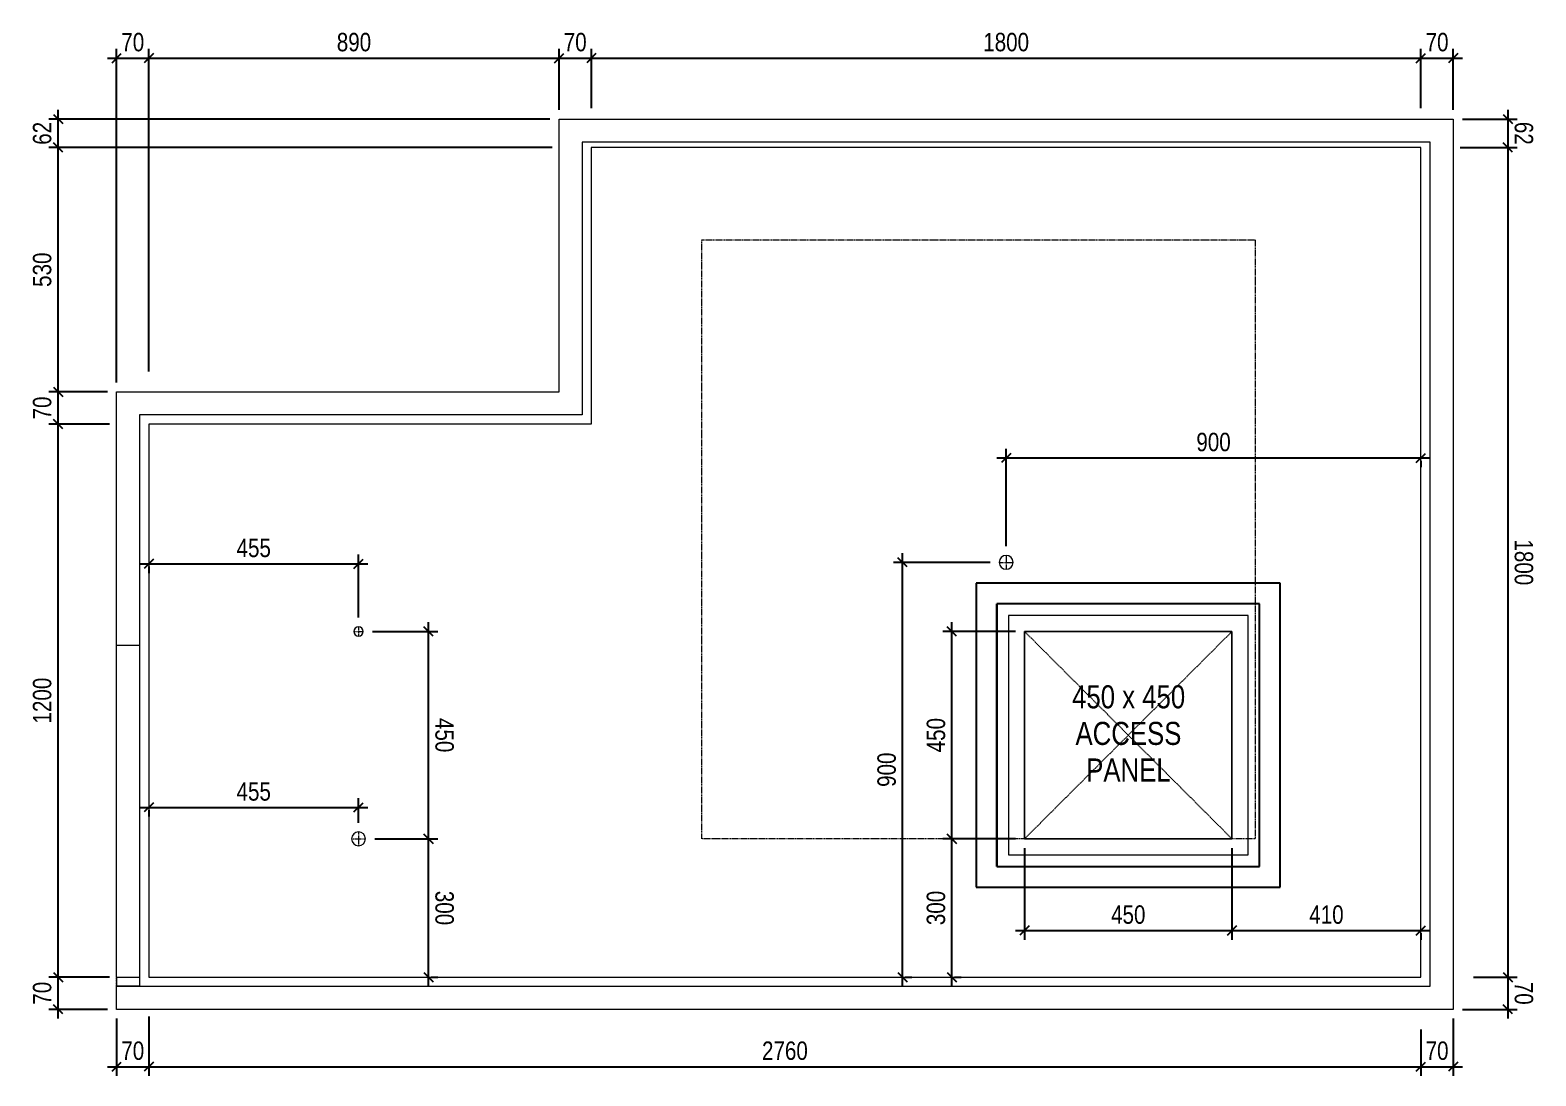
# Model space of a CAD drawing. Header units: millimetres. Extents: x -3813 to 49427, y -492 to 6205.
# Drawn here: x 15339 to 18606, y 156 to 2425 of the extents above; entities that cross this region are included whole.
import ezdxf

# ---------------------------------------------------------------- set-up
doc = ezdxf.new("R2010")
doc.units = ezdxf.units.MM
doc.linetypes.add('Hidden2', pattern=[3, 2, -1])
doc.linetypes.add('Overhead', pattern=[4, 2.5, -1.5])
for name, color, linetype, lineweight in [('A-_ANOT----_D', 7, 'Continuous', 9), ('A-_ANOTTEXT_T', 7, 'Continuous', 9), ('A-_DETA----_E', 8, 'Continuous', 18), ('A-_GENM----_M', 7, 'Continuous', 18), ('A-_WALL----_E', 1, 'Continuous', 18), ('A-_WIND----_E', 7, 'Continuous', 18)]:
    doc.layers.add(name, color=color, linetype=linetype, lineweight=lineweight)
doc.styles.add('Arial', font='arial.ttf', dxfattribs={"width": 0.8, "height": 50})
doc.styles.add('Arial_1', font='arial.ttf', dxfattribs={"width": 0.8, "height": 40})
doc.dimstyles.new('BSS_Diagonal_2_0mm_Arial_Left', dxfattribs={"dimscale": 304.8, "dimtxt": 40.810376, "dimasz": 0.065617, "dimexe": 0.065617, "dimexo": 0.065617, "dimgap": 0.045932, "dimtad": 1, "dimdec": 0, "dimzin": 0, "dimdsep": 46, "dimtxsty": 'Arial_1', "dimblk1": 'OBLIQUE', "dimblk2": 'OBLIQUE', "dimsah": 1, "dimcen": 0.09, "dimdle": 0.065617, "dimazin": 0, "dimtfac": 1, "dimtdec": 4, "dimtix": 1, "dimtmove": 0, "dimatfit": 3, "dimfxl": 1, "dimtvp": 1, "dimtolj": 1, "dimtzin": 0, "dimarcsym": 2})
doc.dimstyles.new('BSS_Diagonal_2_0mm_Arial_Right', dxfattribs={"dimscale": 304.8, "dimtxt": 40.810376, "dimasz": 0.065617, "dimexe": 0.065617, "dimexo": 0.065617, "dimgap": 0.045932, "dimtad": 1, "dimdec": 0, "dimzin": 0, "dimdsep": 46, "dimtxsty": 'Arial_1', "dimblk1": 'OBLIQUE', "dimblk2": 'OBLIQUE', "dimsah": 1, "dimcen": 0.09, "dimdle": 0.065617, "dimazin": 0, "dimtfac": 1, "dimtdec": 4, "dimtix": 1, "dimtmove": 0, "dimatfit": 3, "dimfxl": 1, "dimtvp": 1, "dimtolj": 1, "dimtzin": 0, "dimarcsym": 2})

# ---------------------------------------------------------------- blocks, each defined once
blk = doc.blocks.new('M_Window-Square Opening - BSS_740 x 1405mm-1362229-REFLECTED CEILING PLAN')
at = {"layer": 'A-_WIND----_E'}
for p, q in [((-378.188657, -25), (-378.188657, 25)), ((361.811343, 25), (361.811343, -25))]:
    blk.add_line(p, q, dxfattribs=at)
at = {"layer": 'A-_WIND----_E', "linetype": 'Overhead'}
for p, q in [((-378.188657, 25), (361.811343, 25)), ((361.811343, -25), (-378.188657, -25))]:
    blk.add_line(p, q, dxfattribs=at)
blk = doc.blocks.new('BSS_Ceiling Access Panel - 450 x 450MM-1428569-REFLECTED CEILING PLAN')
at = {"layer": 'A-_GENM----_M'}
for p, q in [((-285, 285), (285, 285)), ((-285, -285), (-285, 285)), ((-285, 285), (285, 285)), ((-285, -285), (-285, 285)), ((285, 285), (285, -285)), ((285, 285), (285, -285)), ((-260, 260), (-260, -260)), ((260, 260), (-260, 260)), ((260, -260), (260, 260)), ((-225, 225), (225, 225)), ((-225, -225), (-225, 225)), ((-224.8, 225), (-224.8, -224.8)), ((225, 225), (-224.8, 225)), ((225, -224.8), (225, 225)), ((225, 225), (225, -225)), ((225, -225), (-225, -225)), ((-224.8, -224.8), (225, -224.8)), ((-260, -260), (260, -260)), ((285, -285), (-285, -285)), ((285, -285), (-285, -285))]:
    blk.add_line(p, q, dxfattribs=at)
blk = doc.blocks.new('BSS_Ceiling Access Panel Opening - 450 x 450MM-1428568-REFLECTED CEILING PLAN')
at = {"layer": 'A-_GENM----_M'}
for p, q in [((-285, 285), (285, 285)), ((-285, -285), (-285, 285)), ((285, 285), (285, -285)), ((-225, 225), (225, 225)), ((-225, -225), (-225, 225)), ((-224.8, 225), (-224.8, -224.8)), ((225, 225), (-224.8, 225)), ((225, -224.8), (225, 225)), ((225, 225), (225, -225)), ((225, -225), (-225, -225)), ((-224.8, -224.8), (225, -224.8)), ((285, -285), (-285, -285))]:
    blk.add_line(p, q, dxfattribs=at)
blk = doc.blocks.new('_Oblique')
at = {"color": 0, "linetype": 'ByBlock', "lineweight": -2}
blk.add_line((-0.5, -0.5), (0.5, 0.5), dxfattribs=at)
blk = doc.blocks.new('DIMBLOCK224-REFLECTED CEILING PLAN')
at = {"layer": 'A-_ANOT----_D', "color": 0, "lineweight": -2}
for p, q in [((16203.833693, 350), (16203.833693, 690)), ((16086.916259, 670), (16223.833693, 670)), ((16209.691557, 370), (16223.833693, 370))]:
    blk.add_line(p, q, dxfattribs=at)
at = {"layer": 'Defpoints', "color": 0}
for p in [(16066.916259, 670), (16203.833693, 670), (16189.691557, 370)]:
    blk.add_point(p, dxfattribs=at)
at = {"layer": 'A-_ANOT----_D', "color": 0, "lineweight": -2, "xscale": 20, "yscale": 20, "zscale": 20}
for p, rotation in [((16203.833693, 670), 90), ((16203.833693, 370), 270)]:
    blk.add_blockref('_Oblique', p, dxfattribs=dict(at, rotation=rotation))
at = {"layer": 'A-_ANOT----_D', "color": 0, "insert": (16238.253693, 520), "char_height": 40, "width": 88.150412, "attachment_point": 5, "rotation": 270, "style": 'Arial_1'}
blk.add_mtext('\\A1;300', dxfattribs=at)
blk = doc.blocks.new('DIMBLOCK225-REFLECTED CEILING PLAN')
at = {"layer": 'A-_ANOT----_D', "color": 0, "lineweight": -2}
for p, q in [((16081.916259, 1120), (16223.833693, 1120)), ((16203.833693, 650), (16203.833693, 1140)), ((16086.916259, 670), (16223.833693, 670))]:
    blk.add_line(p, q, dxfattribs=at)
at = {"layer": 'Defpoints', "color": 0}
for p in [(16061.916259, 1120), (16203.833693, 1120), (16066.916259, 670)]:
    blk.add_point(p, dxfattribs=at)
at = {"layer": 'A-_ANOT----_D', "color": 0, "lineweight": -2, "xscale": 20, "yscale": 20, "zscale": 20}
for p, rotation in [((16203.833693, 1120), 90), ((16203.833693, 670), 270)]:
    blk.add_blockref('_Oblique', p, dxfattribs=dict(at, rotation=rotation))
at = {"layer": 'A-_ANOT----_D', "color": 0, "insert": (16238.253693, 895), "char_height": 40, "width": 88.150412, "attachment_point": 5, "rotation": 270, "style": 'Arial_1'}
blk.add_mtext('\\A1;450', dxfattribs=at)
blk = doc.blocks.new('DIMBLOCK226-REFLECTED CEILING PLAN')
at = {"layer": 'A-_ANOT----_D', "color": 0, "lineweight": -2}
for p, q in [((15511.676259, 370), (15379.895317, 370)), ((15399.895317, 280), (15399.895317, 390)), ((15506.916259, 300), (15379.895317, 300))]:
    blk.add_line(p, q, dxfattribs=at)
at = {"layer": 'Defpoints', "color": 0}
for p in [(15399.895317, 370), (15531.676259, 370), (15526.916259, 300)]:
    blk.add_point(p, dxfattribs=at)
at = {"layer": 'A-_ANOT----_D', "color": 0, "lineweight": -2, "xscale": 20, "yscale": 20, "zscale": 20}
for p, rotation in [((15399.895317, 370), 270), ((15399.895317, 300), 90)]:
    blk.add_blockref('_Oblique', p, dxfattribs=dict(at, rotation=rotation))
at = {"layer": 'A-_ANOT----_D', "color": 0, "insert": (15365.475317, 335), "char_height": 40, "width": 58.766941, "attachment_point": 5, "rotation": 90, "style": 'Arial_1'}
blk.add_mtext('\\A1;70', dxfattribs=at)
blk = doc.blocks.new('DIMBLOCK227-REFLECTED CEILING PLAN')
at = {"layer": 'A-_ANOT----_D', "color": 0, "lineweight": -2}
for p, q in [((15511.676259, 1570), (15379.895317, 1570)), ((15399.895317, 350), (15399.895317, 1590)), ((15511.676259, 370), (15379.895317, 370))]:
    blk.add_line(p, q, dxfattribs=at)
at = {"layer": 'Defpoints', "color": 0}
for p in [(15399.895317, 1570), (15531.676259, 1570), (15531.676259, 370)]:
    blk.add_point(p, dxfattribs=at)
at = {"layer": 'A-_ANOT----_D', "color": 0, "lineweight": -2, "xscale": 20, "yscale": 20, "zscale": 20}
for p, rotation in [((15399.895317, 1570), 90), ((15399.895317, 370), 270)]:
    blk.add_blockref('_Oblique', p, dxfattribs=dict(at, rotation=rotation))
at = {"layer": 'A-_ANOT----_D', "color": 0, "insert": (15365.475317, 970), "char_height": 40, "width": 117.533883, "attachment_point": 5, "rotation": 90, "style": 'Arial_1'}
blk.add_mtext('\\A1;1200', dxfattribs=at)
blk = doc.blocks.new('DIMBLOCK228-REFLECTED CEILING PLAN')
at = {"layer": 'A-_ANOT----_D', "color": 0, "lineweight": -2}
for p, q in [((15506.916259, 1640), (15379.895317, 1640)), ((15399.895317, 1550), (15399.895317, 1660)), ((15511.676259, 1570), (15379.895317, 1570))]:
    blk.add_line(p, q, dxfattribs=at)
at = {"layer": 'Defpoints', "color": 0}
for p in [(15399.895317, 1640), (15526.916259, 1640), (15531.676259, 1570)]:
    blk.add_point(p, dxfattribs=at)
at = {"layer": 'A-_ANOT----_D', "color": 0, "lineweight": -2, "xscale": 20, "yscale": 20, "zscale": 20}
for p, rotation in [((15399.895317, 1640), 270), ((15399.895317, 1570), 90)]:
    blk.add_blockref('_Oblique', p, dxfattribs=dict(at, rotation=rotation))
at = {"layer": 'A-_ANOT----_D', "color": 0, "insert": (15365.475317, 1605), "char_height": 40, "width": 58.766941, "attachment_point": 5, "rotation": 90, "style": 'Arial_1'}
blk.add_mtext('\\A1;70', dxfattribs=at)
blk = doc.blocks.new('DIMBLOCK229-REFLECTED CEILING PLAN')
at = {"layer": 'A-_ANOT----_D', "color": 0, "lineweight": -2}
for p, q in [((15399.895317, 1620), (15399.895317, 2190)), ((16471.676259, 2170), (15379.895317, 2170)), ((15506.916259, 1640), (15379.895317, 1640))]:
    blk.add_line(p, q, dxfattribs=at)
at = {"layer": 'Defpoints', "color": 0}
for p in [(15399.895317, 2170), (16491.676259, 2170), (15526.916259, 1640)]:
    blk.add_point(p, dxfattribs=at)
at = {"layer": 'A-_ANOT----_D', "color": 0, "lineweight": -2, "xscale": 20, "yscale": 20, "zscale": 20}
for p, rotation in [((15399.895317, 2170), 90), ((15399.895317, 1640), 270)]:
    blk.add_blockref('_Oblique', p, dxfattribs=dict(at, rotation=rotation))
at = {"layer": 'A-_ANOT----_D', "color": 0, "insert": (15365.475317, 1905), "char_height": 40, "width": 88.150412, "attachment_point": 5, "rotation": 90, "style": 'Arial_1'}
blk.add_mtext('\\A1;530', dxfattribs=at)
blk = doc.blocks.new('DIMBLOCK230-REFLECTED CEILING PLAN')
at = {"layer": 'A-_ANOT----_D', "color": 0, "lineweight": -2}
for p, q in [((16466.916259, 2232), (15379.895317, 2232)), ((15399.895317, 2150), (15399.895317, 2252)), ((16471.676259, 2170), (15379.895317, 2170))]:
    blk.add_line(p, q, dxfattribs=at)
at = {"layer": 'Defpoints', "color": 0}
for p in [(15399.895317, 2232), (16486.916259, 2232), (16491.676259, 2170)]:
    blk.add_point(p, dxfattribs=at)
at = {"layer": 'A-_ANOT----_D', "color": 0, "lineweight": -2, "xscale": 20, "yscale": 20, "zscale": 20}
for p, rotation in [((15399.895317, 2232), 270), ((15399.895317, 2170), 90)]:
    blk.add_blockref('_Oblique', p, dxfattribs=dict(at, rotation=rotation))
at = {"layer": 'A-_ANOT----_D', "color": 0, "insert": (15365.475317, 2201), "char_height": 40, "width": 58.766941, "attachment_point": 5, "rotation": 90, "style": 'Arial_1'}
blk.add_mtext('\\A1;62', dxfattribs=at)
blk = doc.blocks.new('DIMBLOCK231-REFLECTED CEILING PLAN')
at = {"layer": 'A-_ANOT----_D', "color": 0, "lineweight": -2}
for p, q in [((15506.916259, 2364.251013), (15616.916259, 2364.251013)), ((15526.916259, 1660), (15526.916259, 2384.251013)), ((15596.916259, 1683.826497), (15596.916259, 2384.251013))]:
    blk.add_line(p, q, dxfattribs=at)
at = {"layer": 'Defpoints', "color": 0}
for p in [(15596.916259, 2364.251013), (15526.916259, 1640), (15596.916259, 1663.826497)]:
    blk.add_point(p, dxfattribs=at)
at = {"layer": 'A-_ANOT----_D', "color": 0, "lineweight": -2, "xscale": 20, "yscale": 20, "zscale": 20}
blk.add_blockref('_Oblique', (15526.916259, 2364.251013), dxfattribs=at)
at = {"layer": 'A-_ANOT----_D', "color": 0, "lineweight": -2, "xscale": 20, "yscale": 20, "zscale": 20, "rotation": 180}
blk.add_blockref('_Oblique', (15596.916259, 2364.251013), dxfattribs=at)
at = {"layer": 'A-_ANOT----_D', "color": 0, "insert": (15561.916259, 2398.671013), "char_height": 40, "width": 58.766941, "attachment_point": 5, "style": 'Arial_1'}
blk.add_mtext('\\A1;70', dxfattribs=at)
blk = doc.blocks.new('DIMBLOCK232-REFLECTED CEILING PLAN')
at = {"layer": 'A-_ANOT----_D', "color": 0, "lineweight": -2}
for p, q in [((15576.916259, 2364.251013), (16506.916259, 2364.251013)), ((15596.916259, 1683.826497), (15596.916259, 2384.251013)), ((16486.916259, 2252), (16486.916259, 2384.251013))]:
    blk.add_line(p, q, dxfattribs=at)
at = {"layer": 'Defpoints', "color": 0}
for p in [(16486.916259, 2364.251013), (16486.916259, 2232), (15596.916259, 1663.826497)]:
    blk.add_point(p, dxfattribs=at)
at = {"layer": 'A-_ANOT----_D', "color": 0, "lineweight": -2, "xscale": 20, "yscale": 20, "zscale": 20, "rotation": 180}
blk.add_blockref('_Oblique', (15596.916259, 2364.251013), dxfattribs=at)
at = {"layer": 'A-_ANOT----_D', "color": 0, "lineweight": -2, "xscale": 20, "yscale": 20, "zscale": 20}
blk.add_blockref('_Oblique', (16486.916259, 2364.251013), dxfattribs=at)
at = {"layer": 'A-_ANOT----_D', "color": 0, "insert": (16041.916259, 2398.671013), "char_height": 40, "width": 88.150412, "attachment_point": 5, "style": 'Arial_1'}
blk.add_mtext('\\A1;890', dxfattribs=at)
blk = doc.blocks.new('DIMBLOCK233-REFLECTED CEILING PLAN')
at = {"layer": 'A-_ANOT----_D', "color": 0, "lineweight": -2}
for p, q in [((16466.916259, 2364.251013), (16576.916259, 2364.251013)), ((16486.916259, 2252), (16486.916259, 2384.251013)), ((16556.916259, 2255.24), (16556.916259, 2384.251013))]:
    blk.add_line(p, q, dxfattribs=at)
at = {"layer": 'Defpoints', "color": 0}
for p in [(16556.916259, 2364.251013), (16486.916259, 2232), (16556.916259, 2235.24)]:
    blk.add_point(p, dxfattribs=at)
at = {"layer": 'A-_ANOT----_D', "color": 0, "lineweight": -2, "xscale": 20, "yscale": 20, "zscale": 20}
blk.add_blockref('_Oblique', (16486.916259, 2364.251013), dxfattribs=at)
at = {"layer": 'A-_ANOT----_D', "color": 0, "lineweight": -2, "xscale": 20, "yscale": 20, "zscale": 20, "rotation": 180}
blk.add_blockref('_Oblique', (16556.916259, 2364.251013), dxfattribs=at)
at = {"layer": 'A-_ANOT----_D', "color": 0, "insert": (16521.916259, 2398.671013), "char_height": 40, "width": 58.766941, "attachment_point": 5, "style": 'Arial_1'}
blk.add_mtext('\\A1;70', dxfattribs=at)
blk = doc.blocks.new('DIMBLOCK234-REFLECTED CEILING PLAN')
at = {"layer": 'A-_ANOT----_D', "color": 0, "lineweight": -2}
for p, q in [((16536.916259, 2364.251013), (18376.916259, 2364.251013)), ((16556.916259, 2255.24), (16556.916259, 2384.251013)), ((18356.916259, 2255.24), (18356.916259, 2384.251013))]:
    blk.add_line(p, q, dxfattribs=at)
at = {"layer": 'Defpoints', "color": 0}
for p in [(18356.916259, 2364.251013), (16556.916259, 2235.24), (18356.916259, 2235.24)]:
    blk.add_point(p, dxfattribs=at)
at = {"layer": 'A-_ANOT----_D', "color": 0, "lineweight": -2, "xscale": 20, "yscale": 20, "zscale": 20, "rotation": 180}
blk.add_blockref('_Oblique', (16556.916259, 2364.251013), dxfattribs=at)
at = {"layer": 'A-_ANOT----_D', "color": 0, "lineweight": -2, "xscale": 20, "yscale": 20, "zscale": 20}
blk.add_blockref('_Oblique', (18356.916259, 2364.251013), dxfattribs=at)
at = {"layer": 'A-_ANOT----_D', "color": 0, "insert": (17456.916259, 2398.671013), "char_height": 40, "width": 117.533883, "attachment_point": 5, "style": 'Arial_1'}
blk.add_mtext('\\A1;1800', dxfattribs=at)
blk = doc.blocks.new('DIMBLOCK235-REFLECTED CEILING PLAN')
at = {"layer": 'A-_ANOT----_D', "color": 0, "lineweight": -2}
for p, q in [((18336.916259, 2364.251013), (18446.916259, 2364.251013)), ((18356.916259, 2255.24), (18356.916259, 2384.251013)), ((18426.916259, 2252), (18426.916259, 2384.251013))]:
    blk.add_line(p, q, dxfattribs=at)
at = {"layer": 'Defpoints', "color": 0}
for p in [(18426.916259, 2364.251013), (18356.916259, 2235.24), (18426.916259, 2232)]:
    blk.add_point(p, dxfattribs=at)
at = {"layer": 'A-_ANOT----_D', "color": 0, "lineweight": -2, "xscale": 20, "yscale": 20, "zscale": 20}
blk.add_blockref('_Oblique', (18356.916259, 2364.251013), dxfattribs=at)
at = {"layer": 'A-_ANOT----_D', "color": 0, "lineweight": -2, "xscale": 20, "yscale": 20, "zscale": 20, "rotation": 180}
blk.add_blockref('_Oblique', (18426.916259, 2364.251013), dxfattribs=at)
at = {"layer": 'A-_ANOT----_D', "color": 0, "insert": (18391.916259, 2398.671013), "char_height": 40, "width": 58.766941, "attachment_point": 5, "style": 'Arial_1'}
blk.add_mtext('\\A1;70', dxfattribs=at)
blk = doc.blocks.new('DIMBLOCK236-REFLECTED CEILING PLAN')
at = {"layer": 'A-_ANOT----_D', "color": 0, "lineweight": -2}
for p, q in [((18446.916259, 2232), (18565.658892, 2232)), ((18545.658892, 2252), (18545.658892, 2150)), ((18442.156259, 2170), (18565.658892, 2170))]:
    blk.add_line(p, q, dxfattribs=at)
at = {"layer": 'Defpoints', "color": 0}
for p in [(18426.916259, 2232), (18422.156259, 2170), (18545.658892, 2170)]:
    blk.add_point(p, dxfattribs=at)
at = {"layer": 'A-_ANOT----_D', "color": 0, "lineweight": -2, "xscale": 20, "yscale": 20, "zscale": 20}
for p, rotation in [((18545.658892, 2232), 270), ((18545.658892, 2170), 90)]:
    blk.add_blockref('_Oblique', p, dxfattribs=dict(at, rotation=rotation))
at = {"layer": 'A-_ANOT----_D', "color": 0, "insert": (18580.078892, 2201), "char_height": 40, "width": 58.766941, "attachment_point": 5, "rotation": 270, "style": 'Arial_1'}
blk.add_mtext('\\A1;62', dxfattribs=at)
blk = doc.blocks.new('DIMBLOCK237-REFLECTED CEILING PLAN')
at = {"layer": 'A-_ANOT----_D', "color": 0, "lineweight": -2}
for p, q in [((18545.658892, 2190), (18545.658892, 350)), ((18442.156259, 2170), (18565.658892, 2170)), ((18470.742757, 370), (18565.658892, 370))]:
    blk.add_line(p, q, dxfattribs=at)
at = {"layer": 'Defpoints', "color": 0}
for p in [(18422.156259, 2170), (18450.742757, 370), (18545.658892, 370)]:
    blk.add_point(p, dxfattribs=at)
at = {"layer": 'A-_ANOT----_D', "color": 0, "lineweight": -2, "xscale": 20, "yscale": 20, "zscale": 20}
for p, rotation in [((18545.658892, 2170), 90), ((18545.658892, 370), 270)]:
    blk.add_blockref('_Oblique', p, dxfattribs=dict(at, rotation=rotation))
at = {"layer": 'A-_ANOT----_D', "color": 0, "insert": (18580.078892, 1270), "char_height": 40, "width": 117.533883, "attachment_point": 5, "rotation": 270, "style": 'Arial_1'}
blk.add_mtext('\\A1;1800', dxfattribs=at)
blk = doc.blocks.new('DIMBLOCK238-REFLECTED CEILING PLAN')
at = {"layer": 'A-_ANOT----_D', "color": 0, "lineweight": -2}
for p, q in [((18470.742757, 370), (18565.658892, 370)), ((18545.658892, 390), (18545.658892, 280)), ((18446.916259, 300), (18565.658892, 300))]:
    blk.add_line(p, q, dxfattribs=at)
at = {"layer": 'Defpoints', "color": 0}
for p in [(18450.742757, 370), (18426.916259, 300), (18545.658892, 300)]:
    blk.add_point(p, dxfattribs=at)
at = {"layer": 'A-_ANOT----_D', "color": 0, "lineweight": -2, "xscale": 20, "yscale": 20, "zscale": 20}
for p, rotation in [((18545.658892, 370), 270), ((18545.658892, 300), 90)]:
    blk.add_blockref('_Oblique', p, dxfattribs=dict(at, rotation=rotation))
at = {"layer": 'A-_ANOT----_D', "color": 0, "insert": (18580.078892, 335), "char_height": 40, "width": 58.766941, "attachment_point": 5, "rotation": 270, "style": 'Arial_1'}
blk.add_mtext('\\A1;70', dxfattribs=at)
blk = doc.blocks.new('DIMBLOCK239-REFLECTED CEILING PLAN')
at = {"layer": 'A-_ANOT----_D', "color": 0, "lineweight": -2}
for p, q in [((15526.916259, 280), (15526.916259, 155.64701)), ((15596.916259, 284.76), (15596.916259, 155.64701)), ((15506.916259, 175.64701), (15616.916259, 175.64701))]:
    blk.add_line(p, q, dxfattribs=at)
at = {"layer": 'Defpoints', "color": 0}
for p in [(15526.916259, 300), (15596.916259, 304.76), (15596.916259, 175.64701)]:
    blk.add_point(p, dxfattribs=at)
at = {"layer": 'A-_ANOT----_D', "color": 0, "lineweight": -2, "xscale": 20, "yscale": 20, "zscale": 20}
blk.add_blockref('_Oblique', (15526.916259, 175.64701), dxfattribs=at)
at = {"layer": 'A-_ANOT----_D', "color": 0, "lineweight": -2, "xscale": 20, "yscale": 20, "zscale": 20, "rotation": 180}
blk.add_blockref('_Oblique', (15596.916259, 175.64701), dxfattribs=at)
at = {"layer": 'A-_ANOT----_D', "color": 0, "insert": (15561.916259, 210.06701), "char_height": 40, "width": 58.766941, "attachment_point": 5, "style": 'Arial_1'}
blk.add_mtext('\\A1;70', dxfattribs=at)
blk = doc.blocks.new('DIMBLOCK240-REFLECTED CEILING PLAN')
at = {"layer": 'A-_ANOT----_D', "color": 0, "lineweight": -2}
for p, q in [((15596.916259, 284.76), (15596.916259, 155.64701)), ((18356.916259, 256.173503), (18356.916259, 155.64701)), ((15576.916259, 175.64701), (18376.916259, 175.64701))]:
    blk.add_line(p, q, dxfattribs=at)
at = {"layer": 'Defpoints', "color": 0}
for p in [(15596.916259, 304.76), (18356.916259, 276.173503), (18356.916259, 175.64701)]:
    blk.add_point(p, dxfattribs=at)
at = {"layer": 'A-_ANOT----_D', "color": 0, "lineweight": -2, "xscale": 20, "yscale": 20, "zscale": 20, "rotation": 180}
blk.add_blockref('_Oblique', (15596.916259, 175.64701), dxfattribs=at)
at = {"layer": 'A-_ANOT----_D', "color": 0, "lineweight": -2, "xscale": 20, "yscale": 20, "zscale": 20}
blk.add_blockref('_Oblique', (18356.916259, 175.64701), dxfattribs=at)
at = {"layer": 'A-_ANOT----_D', "color": 0, "insert": (16976.916259, 210.06701), "char_height": 40, "width": 117.533883, "attachment_point": 5, "style": 'Arial_1'}
blk.add_mtext('\\A1;2760', dxfattribs=at)
blk = doc.blocks.new('DIMBLOCK241-REFLECTED CEILING PLAN')
at = {"layer": 'A-_ANOT----_D', "color": 0, "lineweight": -2}
for p, q in [((18426.916259, 280), (18426.916259, 155.64701)), ((18356.916259, 256.173503), (18356.916259, 155.64701)), ((18336.916259, 175.64701), (18446.916259, 175.64701))]:
    blk.add_line(p, q, dxfattribs=at)
at = {"layer": 'Defpoints', "color": 0}
for p in [(18426.916259, 300), (18356.916259, 276.173503), (18426.916259, 175.64701)]:
    blk.add_point(p, dxfattribs=at)
at = {"layer": 'A-_ANOT----_D', "color": 0, "lineweight": -2, "xscale": 20, "yscale": 20, "zscale": 20}
blk.add_blockref('_Oblique', (18356.916259, 175.64701), dxfattribs=at)
at = {"layer": 'A-_ANOT----_D', "color": 0, "lineweight": -2, "xscale": 20, "yscale": 20, "zscale": 20, "rotation": 180}
blk.add_blockref('_Oblique', (18426.916259, 175.64701), dxfattribs=at)
at = {"layer": 'A-_ANOT----_D', "color": 0, "insert": (18391.916259, 210.06701), "char_height": 40, "width": 58.766941, "attachment_point": 5, "style": 'Arial_1'}
blk.add_mtext('\\A1;70', dxfattribs=at)
blk = doc.blocks.new('DIMBLOCK242-REFLECTED CEILING PLAN')
at = {"layer": 'A-_ANOT----_D', "color": 0, "lineweight": -2}
for p, q in [((17339.226428, 350), (17339.226428, 690)), ((17476.916259, 670), (17319.226428, 670)), ((17345.084292, 370), (17359.226428, 370))]:
    blk.add_line(p, q, dxfattribs=at)
at = {"layer": 'Defpoints', "color": 0}
for p in [(17339.226428, 670), (17496.916259, 670), (17325.084292, 370)]:
    blk.add_point(p, dxfattribs=at)
at = {"layer": 'A-_ANOT----_D', "color": 0, "lineweight": -2, "xscale": 20, "yscale": 20, "zscale": 20}
for p, rotation in [((17339.226428, 670), 90), ((17339.226428, 370), 270)]:
    blk.add_blockref('_Oblique', p, dxfattribs=dict(at, rotation=rotation))
at = {"layer": 'A-_ANOT----_D', "color": 0, "insert": (17304.806428, 520), "char_height": 40, "width": 88.150412, "attachment_point": 5, "rotation": 90, "style": 'Arial_1'}
blk.add_mtext('\\A1;300', dxfattribs=at)
blk = doc.blocks.new('DIMBLOCK243-REFLECTED CEILING PLAN')
at = {"layer": 'A-_ANOT----_D', "color": 0, "lineweight": -2}
for p, q in [((17476.916259, 1120), (17319.226428, 1120)), ((17339.226428, 650), (17339.226428, 1140)), ((17476.916259, 670), (17319.226428, 670))]:
    blk.add_line(p, q, dxfattribs=at)
at = {"layer": 'Defpoints', "color": 0}
for p in [(17339.226428, 1120), (17496.916259, 1120), (17496.916259, 670)]:
    blk.add_point(p, dxfattribs=at)
at = {"layer": 'A-_ANOT----_D', "color": 0, "lineweight": -2, "xscale": 20, "yscale": 20, "zscale": 20}
for p, rotation in [((17339.226428, 1120), 90), ((17339.226428, 670), 270)]:
    blk.add_blockref('_Oblique', p, dxfattribs=dict(at, rotation=rotation))
at = {"layer": 'A-_ANOT----_D', "color": 0, "insert": (17304.806428, 895), "char_height": 40, "width": 88.150412, "attachment_point": 5, "rotation": 90, "style": 'Arial_1'}
blk.add_mtext('\\A1;450', dxfattribs=at)
blk = doc.blocks.new('DIMBLOCK244-REFLECTED CEILING PLAN')
at = {"layer": 'A-_ANOT----_D', "color": 0, "lineweight": -2}
for p, q in [((17496.916259, 650), (17496.916259, 450.984201)), ((17946.916259, 650), (17946.916259, 450.984201)), ((17476.916259, 470.984201), (17966.916259, 470.984201))]:
    blk.add_line(p, q, dxfattribs=at)
at = {"layer": 'Defpoints', "color": 0}
for p in [(17496.916259, 670), (17946.916259, 670), (17946.916259, 470.984201)]:
    blk.add_point(p, dxfattribs=at)
at = {"layer": 'A-_ANOT----_D', "color": 0, "lineweight": -2, "xscale": 20, "yscale": 20, "zscale": 20, "rotation": 180}
blk.add_blockref('_Oblique', (17496.916259, 470.984201), dxfattribs=at)
at = {"layer": 'A-_ANOT----_D', "color": 0, "lineweight": -2, "xscale": 20, "yscale": 20, "zscale": 20}
blk.add_blockref('_Oblique', (17946.916259, 470.984201), dxfattribs=at)
at = {"layer": 'A-_ANOT----_D', "color": 0, "insert": (17721.916259, 505.404201), "char_height": 40, "width": 88.150412, "attachment_point": 5, "style": 'Arial_1'}
blk.add_mtext('\\A1;450', dxfattribs=at)
blk = doc.blocks.new('DIMBLOCK245-REFLECTED CEILING PLAN')
at = {"layer": 'A-_ANOT----_D', "color": 0, "lineweight": -2}
for p, q in [((17946.916259, 650), (17946.916259, 450.984201)), ((17926.916259, 470.984201), (18376.916259, 470.984201)), ((18356.916259, 465.126337), (18356.916259, 450.984201))]:
    blk.add_line(p, q, dxfattribs=at)
at = {"layer": 'Defpoints', "color": 0}
for p in [(17946.916259, 670), (18356.916259, 485.126337), (18356.916259, 470.984201)]:
    blk.add_point(p, dxfattribs=at)
at = {"layer": 'A-_ANOT----_D', "color": 0, "lineweight": -2, "xscale": 20, "yscale": 20, "zscale": 20, "rotation": 180}
blk.add_blockref('_Oblique', (17946.916259, 470.984201), dxfattribs=at)
at = {"layer": 'A-_ANOT----_D', "color": 0, "lineweight": -2, "xscale": 20, "yscale": 20, "zscale": 20}
blk.add_blockref('_Oblique', (18356.916259, 470.984201), dxfattribs=at)
at = {"layer": 'A-_ANOT----_D', "color": 0, "insert": (18151.916259, 505.404201), "char_height": 40, "width": 88.150412, "attachment_point": 5, "style": 'Arial_1'}
blk.add_mtext('\\A1;410', dxfattribs=at)
blk = doc.blocks.new('DIMBLOCK246-REFLECTED CEILING PLAN')
at = {"layer": 'A-_ANOT----_D', "color": 0, "lineweight": -2}
for p, q in [((17456.916259, 1305), (17456.916259, 1516.439344)), ((17436.916259, 1496.439344), (18376.916259, 1496.439344)), ((18356.916259, 1490.58148), (18356.916259, 1476.439344))]:
    blk.add_line(p, q, dxfattribs=at)
at = {"layer": 'Defpoints', "color": 0}
for p in [(18356.916259, 1510.58148), (18356.916259, 1496.439344), (17456.916259, 1285)]:
    blk.add_point(p, dxfattribs=at)
at = {"layer": 'A-_ANOT----_D', "color": 0, "lineweight": -2, "xscale": 20, "yscale": 20, "zscale": 20, "rotation": 180}
blk.add_blockref('_Oblique', (17456.916259, 1496.439344), dxfattribs=at)
at = {"layer": 'A-_ANOT----_D', "color": 0, "lineweight": -2, "xscale": 20, "yscale": 20, "zscale": 20}
blk.add_blockref('_Oblique', (18356.916259, 1496.439344), dxfattribs=at)
at = {"layer": 'A-_ANOT----_D', "color": 0, "insert": (17906.916259, 1530.859344), "char_height": 40, "width": 88.150412, "attachment_point": 5, "style": 'Arial_1'}
blk.add_mtext('\\A1;900', dxfattribs=at)
blk = doc.blocks.new('DIMBLOCK247-REFLECTED CEILING PLAN')
at = {"layer": 'A-_ANOT----_D', "color": 0, "lineweight": -2}
for p, q in [((17232.218819, 350), (17232.218819, 1290)), ((17421.916259, 1270), (17212.218819, 1270)), ((17238.076683, 370), (17252.218819, 370))]:
    blk.add_line(p, q, dxfattribs=at)
at = {"layer": 'Defpoints', "color": 0}
for p in [(17232.218819, 1270), (17441.916259, 1270), (17218.076683, 370)]:
    blk.add_point(p, dxfattribs=at)
at = {"layer": 'A-_ANOT----_D', "color": 0, "lineweight": -2, "xscale": 20, "yscale": 20, "zscale": 20}
for p, rotation in [((17232.218819, 1270), 90), ((17232.218819, 370), 270)]:
    blk.add_blockref('_Oblique', p, dxfattribs=dict(at, rotation=rotation))
at = {"layer": 'A-_ANOT----_D', "color": 0, "insert": (17197.798819, 820), "char_height": 40, "width": 88.150412, "attachment_point": 5, "rotation": 90, "style": 'Arial_1'}
blk.add_mtext('\\A1;900', dxfattribs=at)
blk = doc.blocks.new('DIMBLOCK248-REFLECTED CEILING PLAN')
at = {"layer": 'A-_ANOT----_D', "color": 0, "lineweight": -2}
for p, q in [((16051.916259, 1150), (16051.916259, 1286.725648)), ((15576.916259, 1266.725648), (16071.916259, 1266.725648)), ((15596.916259, 1260.867784), (15596.916259, 1246.725648))]:
    blk.add_line(p, q, dxfattribs=at)
at = {"layer": 'Defpoints', "color": 0}
for p in [(15596.916259, 1280.867784), (16051.916259, 1266.725648), (16051.916259, 1130)]:
    blk.add_point(p, dxfattribs=at)
at = {"layer": 'A-_ANOT----_D', "color": 0, "lineweight": -2, "xscale": 20, "yscale": 20, "zscale": 20, "rotation": 180}
blk.add_blockref('_Oblique', (15596.916259, 1266.725648), dxfattribs=at)
at = {"layer": 'A-_ANOT----_D', "color": 0, "lineweight": -2, "xscale": 20, "yscale": 20, "zscale": 20}
blk.add_blockref('_Oblique', (16051.916259, 1266.725648), dxfattribs=at)
at = {"layer": 'A-_ANOT----_D', "color": 0, "insert": (15824.416259, 1301.065648), "char_height": 40, "width": 88.150412, "attachment_point": 5, "style": 'Arial_1'}
blk.add_mtext('\\A1;455', dxfattribs=at)
blk = doc.blocks.new('DIMBLOCK249-REFLECTED CEILING PLAN')
at = {"layer": 'A-_ANOT----_D', "color": 0, "lineweight": -2}
for p, q in [((16051.916259, 705), (16051.916259, 758.289224)), ((15576.916259, 738.289224), (16071.916259, 738.289224)), ((15596.916259, 732.43136), (15596.916259, 718.289224))]:
    blk.add_line(p, q, dxfattribs=at)
at = {"layer": 'Defpoints', "color": 0}
for p in [(15596.916259, 752.43136), (16051.916259, 738.289224), (16051.916259, 685)]:
    blk.add_point(p, dxfattribs=at)
at = {"layer": 'A-_ANOT----_D', "color": 0, "lineweight": -2, "xscale": 20, "yscale": 20, "zscale": 20, "rotation": 180}
blk.add_blockref('_Oblique', (15596.916259, 738.289224), dxfattribs=at)
at = {"layer": 'A-_ANOT----_D', "color": 0, "lineweight": -2, "xscale": 20, "yscale": 20, "zscale": 20}
blk.add_blockref('_Oblique', (16051.916259, 738.289224), dxfattribs=at)
at = {"layer": 'A-_ANOT----_D', "color": 0, "insert": (15824.416259, 772.629224), "char_height": 40, "width": 88.150412, "attachment_point": 5, "style": 'Arial_1'}
blk.add_mtext('\\A1;455', dxfattribs=at)

msp = doc.modelspace()

# ---------------------------------------------------------------- linework, layer by layer
at = {"layer": 'A-_DETA----_E'}
for p, q in [((16556.9, 2170), (16556.9, 1570)), ((18356.9, 2170), (16556.9, 2170)), ((18356.9, 370), (18356.9, 2170)), ((16556.9, 1570), (15596.9, 1570)), ((15596.9, 1570), (15596.9, 370)), ((15576.9, 1090), (15576.9, 350)), ((15526.9, 370), (15576.9, 370)), ((15526.9, 370), (15526.9, 350)), ((15596.9, 370), (18356.9, 370))]:
    msp.add_line(p, q, dxfattribs=at)
at = {"layer": 'A-_DETA----_E', "linetype": 'Hidden2'}
for p, q in [((16796.9, 1970), (17996.9, 1970)), ((16796.9, 670), (16796.9, 1970)), ((17996.9, 1970), (17996.9, 670)), ((17456.9, 1285), (17456.9, 1255)), ((17441.9, 1270), (17471.9, 1270)), ((16041.9, 1120), (16061.9, 1120)), ((16051.9, 1130), (16051.9, 1110)), ((17496.9, 1120), (17946.9, 670)), ((17946.9, 1120), (17496.9, 670)), ((17496.9, 1120), (17946.9, 1120)), ((17496.9, 670), (17496.9, 1120)), ((17946.9, 1120), (17946.9, 670)), ((16036.9, 670), (16066.9, 670)), ((16051.9, 685), (16051.9, 655)), ((17996.9, 670), (16796.9, 670)), ((17946.9, 670), (17496.9, 670))]:
    msp.add_line(p, q, dxfattribs=at)
at = {"layer": 'A-_DETA----_E'}
for centre, radius, start, end in [((17456.9, 1270), 15, 0, 180), ((17456.9, 1270), 15, 180, 0), ((16051.9, 1120), 10, 0, 180), ((16051.9, 1120), 10, 180, 0), ((16051.9, 670), 15, 0, 180), ((16051.9, 670), 15, 180, 0)]:
    msp.add_arc(centre, radius, start, end, dxfattribs=at)
at = {"layer": 'A-_GENM----_M', "lineweight": 25}
for p, q in [((18051.7, 1225), (17391.7, 1225)), ((17391.7, 1225), (17391.7, 565)), ((18051.7, 565), (18051.7, 1225)), ((17436.7, 610), (17436.7, 1180)), ((18006.7, 1180), (17436.7, 1180)), ((17436.7, 1180), (17436.7, 610)), ((18006.7, 610), (18006.7, 1180)), ((17436.7, 610), (18006.7, 610)), ((17391.7, 565), (18051.7, 565))]:
    msp.add_line(p, q, dxfattribs=at)
at = {"layer": 'A-_WALL----_E'}
for p, q in [((16486.9, 2232), (18426.9, 2232)), ((16486.9, 1640), (16486.9, 2232)), ((18426.9, 2232), (18426.9, 300)), ((18376.9, 2182), (16536.9, 2182)), ((16536.9, 2182), (16536.9, 1590)), ((18376.9, 350), (18376.9, 2182)), ((15526.9, 1640), (16486.9, 1640)), ((15526.9, 370), (15526.9, 1640)), ((16536.9, 1590), (15576.9, 1590)), ((15576.9, 1590), (15576.9, 1090)), ((15526.9, 1090), (15576.9, 1090)), ((15526.9, 300), (15526.9, 350)), ((15526.9, 350), (18376.9, 350)), ((18426.9, 300), (15526.9, 300))]:
    msp.add_line(p, q, dxfattribs=at)

# ---------------------------------------------------------------- block references
at = {"layer": 'A-_GENM----_M', "rotation": 180}
for name in ['BSS_Ceiling Access Panel - 450 x 450MM-1428569-REFLECTED CEILING PLAN', 'BSS_Ceiling Access Panel Opening - 450 x 450MM-1428568-REFLECTED CEILING PLAN']:
    msp.add_blockref(name, (17721.9, 895), dxfattribs=at)
at = {"layer": 'A-_WIND----_E', "rotation": 90}
msp.add_blockref('M_Window-Square Opening - BSS_740 x 1405mm-1362229-REFLECTED CEILING PLAN', (15551.9, 728.2), dxfattribs=at)

# ---------------------------------------------------------------- texts
at = {"layer": 'A-_ANOTTEXT_T', "char_height": 50, "attachment_point": 1, "style": 'Arial'}
for s, insert, width in [('450 x 450', (17600, 1003.2), 295.021), ('ACCESS ', (17607.4, 923.8), 296.304), ('PANEL', (17630.7, 844.4), 220.624)]:
    msp.add_mtext(s, dxfattribs=dict(at, insert=insert, width=width))

# ---------------------------------------------------------------- dimensions: what is measured, and where the dimension line sits
at = {"layer": 'A-_ANOT----_D'}
for base, p1, p2, override, picture, middle in [((15596.9, 2364.3), (15526.9, 1640), (15596.9, 1663.8), {"dimpost": '<>', "dimfxl": 73.943911}, 'DIMBLOCK231-REFLECTED CEILING PLAN', (15561.9, 2398.7)), ((16486.9, 2364.3), (15596.9, 1663.8), (16486.9, 2232), {"dimpost": '<>', "dimfxl": 1055.898257}, 'DIMBLOCK232-REFLECTED CEILING PLAN', (16041.9, 2398.7)), ((16556.9, 2364.3), (16486.9, 2232), (16556.9, 2235.2), {"dimpost": '<>', "dimfxl": 70.074943}, 'DIMBLOCK233-REFLECTED CEILING PLAN', (16521.9, 2398.7)), ((18356.9, 2364.3), (16556.9, 2235.2), (18356.9, 2235.2), {"dimpost": '<>', "dimfxl": 1800}, 'DIMBLOCK234-REFLECTED CEILING PLAN', (17456.9, 2398.7)), ((18426.9, 2364.3), (18356.9, 2235.2), (18426.9, 2232), {"dimpost": '<>', "dimfxl": 70.074943}, 'DIMBLOCK235-REFLECTED CEILING PLAN', (18391.9, 2398.7)), ((18356.9, 1496.4), (17456.9, 1285), (18356.9, 1510.6), {"dimpost": '<>', "dimfxl": 927.839967}, 'DIMBLOCK246-REFLECTED CEILING PLAN', (17906.9, 1530.9)), ((16051.9, 1266.7), (15596.9, 1280.9), (16051.9, 1130), {"dimpost": '<>', "dimfxl": 479.360082}, 'DIMBLOCK248-REFLECTED CEILING PLAN', (15824.4, 1301.1)), ((16051.9, 738.3), (15596.9, 752.4), (16051.9, 685), {"dimpost": '<>', "dimfxl": 459.969551}, 'DIMBLOCK249-REFLECTED CEILING PLAN', (15824.4, 772.6)), ((17946.9, 471), (17496.9, 670), (17946.9, 670), {"dimpost": '<>', "dimfxl": 450}, 'DIMBLOCK244-REFLECTED CEILING PLAN', (17721.9, 505.4)), ((18356.9, 471), (17946.9, 670), (18356.9, 485.1), {"dimpost": '<>', "dimfxl": 449.753567}, 'DIMBLOCK245-REFLECTED CEILING PLAN', (18151.9, 505.4)), ((15596.9, 175.6), (15526.9, 300), (15596.9, 304.8), {"dimpost": '<>', "dimfxl": 70.161653}, 'DIMBLOCK239-REFLECTED CEILING PLAN', (15561.9, 210.1)), ((18356.9, 175.6), (15596.9, 304.8), (18356.9, 276.2), {"dimpost": '<>', "dimfxl": 2760.148037}, 'DIMBLOCK240-REFLECTED CEILING PLAN', (16976.9, 210.1)), ((18426.9, 175.6), (18356.9, 276.2), (18426.9, 300), {"dimpost": '<>', "dimfxl": 73.943911}, 'DIMBLOCK241-REFLECTED CEILING PLAN', (18391.9, 210.1))]:
    dim = msp.add_linear_dim(base=base, p1=p1, p2=p2, dimstyle='BSS_Diagonal_2_0mm_Arial_Right', override=override, dxfattribs=at)
    dim.commit()
    dim.dimension.update_dxf_attribs({"geometry": picture, "text_midpoint": middle})
for base, p1, p2, dimstyle, override, picture, middle in [((15399.9, 2232), (16491.7, 2170), (16486.9, 2232), 'BSS_Diagonal_2_0mm_Arial_Left', {"dimpost": '<>', "dimfxl": 62.182454}, 'DIMBLOCK230-REFLECTED CEILING PLAN', (15365.5, 2201)), ((18545.7, 2170), (18426.9, 2232), (18422.2, 2170), 'BSS_Diagonal_2_0mm_Arial_Right', {"dimtad": 4, "dimpost": '<>', "dimfxl": 62.182454}, 'DIMBLOCK236-REFLECTED CEILING PLAN', (18580.1, 2201)), ((15399.9, 2170), (15526.9, 1640), (16491.7, 2170), 'BSS_Diagonal_2_0mm_Arial_Left', {"dimpost": '<>', "dimfxl": 1100.755131}, 'DIMBLOCK229-REFLECTED CEILING PLAN', (15365.5, 1905)), ((18545.7, 370), (18422.2, 2170), (18450.7, 370), 'BSS_Diagonal_2_0mm_Arial_Right', {"dimtad": 4, "dimpost": '<>', "dimfxl": 1800.226982}, 'DIMBLOCK237-REFLECTED CEILING PLAN', (18580.1, 1270)), ((15399.9, 1640), (15531.7, 1570), (15526.9, 1640), 'BSS_Diagonal_2_0mm_Arial_Left', {"dimpost": '<>', "dimfxl": 70.161653}, 'DIMBLOCK228-REFLECTED CEILING PLAN', (15365.5, 1605)), ((15399.9, 1570), (15531.7, 370), (15531.7, 1570), 'BSS_Diagonal_2_0mm_Arial_Left', {"dimpost": '<>', "dimfxl": 1200}, 'DIMBLOCK227-REFLECTED CEILING PLAN', (15365.5, 970)), ((17232.2, 1270), (17218.1, 370), (17441.9, 1270), 'BSS_Diagonal_2_0mm_Arial_Left', {"dimpost": '<>', "dimfxl": 927.418005}, 'DIMBLOCK247-REFLECTED CEILING PLAN', (17197.8, 820)), ((16203.8, 1120), (16066.9, 670), (16061.9, 1120), 'BSS_Diagonal_2_0mm_Arial_Right', {"dimtad": 4, "dimpost": '<>', "dimfxl": 450.027777}, 'DIMBLOCK225-REFLECTED CEILING PLAN', (16238.3, 895)), ((17339.2, 1120), (17496.9, 670), (17496.9, 1120), 'BSS_Diagonal_2_0mm_Arial_Left', {"dimpost": '<>', "dimfxl": 450}, 'DIMBLOCK243-REFLECTED CEILING PLAN', (17304.8, 895)), ((16203.8, 670), (16189.7, 370), (16066.9, 670), 'BSS_Diagonal_2_0mm_Arial_Right', {"dimtad": 4, "dimpost": '<>', "dimfxl": 324.15085}, 'DIMBLOCK224-REFLECTED CEILING PLAN', (16238.3, 520)), ((17339.2, 670), (17325.1, 370), (17496.9, 670), 'BSS_Diagonal_2_0mm_Arial_Left', {"dimpost": '<>', "dimfxl": 345.72565}, 'DIMBLOCK242-REFLECTED CEILING PLAN', (17304.8, 520)), ((15399.9, 370), (15526.9, 300), (15531.7, 370), 'BSS_Diagonal_2_0mm_Arial_Left', {"dimpost": '<>', "dimfxl": 70.161653}, 'DIMBLOCK226-REFLECTED CEILING PLAN', (15365.5, 335)), ((18545.7, 300), (18450.7, 370), (18426.9, 300), 'BSS_Diagonal_2_0mm_Arial_Right', {"dimtad": 4, "dimpost": '<>', "dimfxl": 73.943911}, 'DIMBLOCK238-REFLECTED CEILING PLAN', (18580.1, 335))]:
    dim = msp.add_linear_dim(base=base, p1=p1, p2=p2, angle=90, dimstyle=dimstyle, override=override, dxfattribs=at)
    dim.commit()
    dim.dimension.update_dxf_attribs({"geometry": picture, "text_midpoint": middle})

doc.saveas('drawing.dxf')
